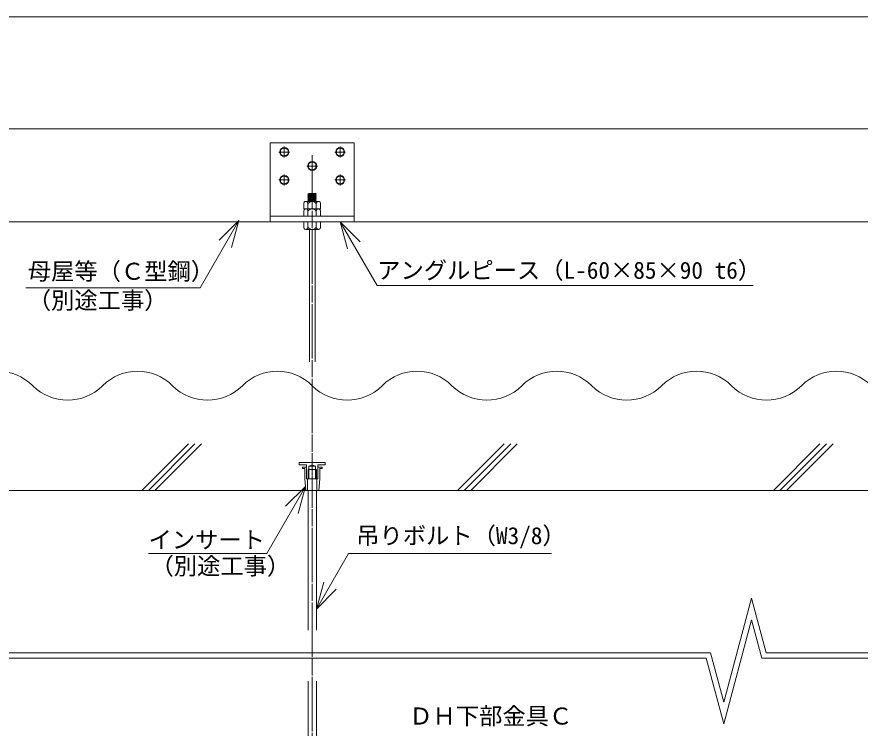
# Model space of a CAD drawing. Units: millimetres at full size, sheet at 1:10; details may follow other scales. Extents: x -2077 to 2023, y -1433 to 1417.
# Drawn here: x 410 to 1315, y -716 to 47 of the extents above; entities that cross this region are included whole.
import ezdxf
from ezdxf.enums import TextEntityAlignment as Align

# ---------------------------------------------------------------- set-up
doc = ezdxf.new("R2010")
doc.units = ezdxf.units.MM
doc.header["$LTSCALE"] = 10
doc.linetypes.add('CHAIN1', pattern=[8, 5, -1, 1, -1])
for name, color, linetype, lineweight in [('1-0_断面', 7, 'Continuous', 9), ('1-1_寸法', 7, 'Continuous', 9), ('1-2_文字', 7, 'Continuous', 9), ('F-1_レイアウト', 7, 'Continuous', 9)]:
    doc.layers.add(name, color=color, linetype=linetype, lineweight=lineweight)
doc.styles.add('ＭＳ ゴシック', font='')
doc.styles.get('ＭＳ ゴシック').set_extended_font_data('MS Gothic')

msp = doc.modelspace()

# ---------------------------------------------------------------- linework, layer by layer
at = {"layer": '1-0_断面'}
for p, q in [((-253.81, -73.19), (1689.45, -73.19)), ((682.34, -88.19), (772.34, -88.19)), ((772.34, -88.19), (772.34, -173.19)), ((691.59, -98.19), (703.11, -98.19)), ((697.35, -93.57), (693.35, -95.88)), ((693.35, -95.88), (693.35, -100.5)), ((697.35, -92.43), (697.35, -103.95)), ((701.35, -95.88), (697.35, -93.57)), ((701.35, -100.5), (701.35, -95.88)), ((751.59, -98.19), (763.11, -98.19)), ((757.35, -93.57), (753.35, -95.88)), ((753.35, -95.88), (753.35, -100.5)), ((757.35, -92.43), (757.35, -103.95)), ((761.35, -95.88), (757.35, -93.57)), ((761.35, -100.5), (761.35, -95.88)), ((693.35, -100.5), (697.35, -102.81)), ((697.35, -102.81), (701.35, -100.5)), ((727.35, -108.57), (723.35, -110.88)), ((727.35, -107.43), (727.35, -118.95)), ((731.35, -110.88), (727.35, -108.57)), ((753.35, -100.5), (757.35, -102.81)), ((757.35, -102.81), (761.35, -100.5)), ((721.59, -113.19), (733.11, -113.19)), ((723.35, -110.88), (723.35, -115.5)), ((723.35, -115.5), (727.35, -117.81)), ((727.35, -117.81), (731.35, -115.5)), ((731.35, -115.5), (731.35, -110.88)), ((697.35, -123.57), (693.35, -125.88)), ((693.35, -125.88), (693.35, -130.5)), ((697.35, -122.43), (697.35, -133.95)), ((701.35, -125.88), (697.35, -123.57)), ((701.35, -130.5), (701.35, -125.88)), ((757.35, -123.57), (753.35, -125.88)), ((753.35, -125.88), (753.35, -130.5)), ((757.35, -122.43), (757.35, -133.95)), ((761.35, -125.88), (757.35, -123.57)), ((761.35, -130.5), (761.35, -125.88)), ((691.59, -128.19), (703.11, -128.19)), ((693.35, -130.5), (697.35, -132.81)), ((697.35, -132.81), (701.35, -130.5)), ((751.59, -128.19), (763.11, -128.19)), ((753.35, -130.5), (757.35, -132.81)), ((757.35, -132.81), (761.35, -130.5)), ((722.73, -143.22), (723.53, -143.74)), ((722.73, -144.37), (723.53, -144.89)), ((730.93, -142.29), (723.53, -142.59)), ((730.93, -143.44), (723.53, -143.74)), ((730.93, -144.59), (723.53, -144.89)), ((731.73, -142.86), (730.93, -142.29)), ((731.73, -142.86), (730.93, -143.44)), ((731.73, -144.01), (730.93, -143.44)), ((731.73, -144.01), (730.93, -144.59)), ((731.73, -145.16), (730.93, -144.59)), ((718.23, -153.21), (718.23, -159.19)), ((720.48, -151.19), (733.98, -151.19)), ((722.73, -145.52), (723.53, -146.04)), ((722.73, -146.67), (723.53, -147.19)), ((722.73, -147.82), (723.53, -148.34)), ((722.73, -148.97), (723.53, -149.49)), ((722.73, -150.12), (723.53, -150.64)), ((722.73, -153.69), (722.73, -159.19)), ((722.83, -151.19), (723.53, -150.64)), ((730.93, -145.74), (723.53, -146.04)), ((730.93, -146.89), (723.53, -147.19)), ((730.93, -148.04), (723.53, -148.34)), ((730.93, -149.19), (723.53, -149.49)), ((730.93, -150.34), (723.53, -150.64)), ((731.73, -150.91), (724.76, -151.19)), ((731.73, -145.16), (730.93, -145.74)), ((731.73, -146.31), (730.93, -145.74)), ((731.73, -146.31), (730.93, -146.89)), ((731.73, -147.46), (730.93, -146.89)), ((731.73, -147.46), (730.93, -148.04)), ((731.73, -148.61), (730.93, -148.04)), ((731.73, -148.61), (730.93, -149.19)), ((731.73, -149.76), (730.93, -149.19)), ((731.73, -149.76), (730.93, -150.34)), ((731.73, -150.91), (730.93, -150.34)), ((731.73, -150.91), (731.33, -151.19)), ((731.73, -153.69), (731.73, -159.19)), ((736.23, -153.21), (736.23, -159.19)), ((718.23, -159.19), (720.48, -159.19)), ((718.23, -161.21), (718.23, -167.19)), ((720.48, -159.19), (733.98, -159.19)), ((722.73, -161.69), (722.73, -167.19)), ((731.73, -161.69), (731.73, -167.19)), ((733.98, -159.19), (736.23, -159.19)), ((736.23, -161.21), (736.23, -167.19)), ((682.34, -167.19), (772.34, -167.19)), ((718.23, -167.19), (736.23, -167.19)), ((-253.81, -173.19), (1689.45, -173.19)), ((718.23, -179.16), (718.23, -173.19)), ((722.73, -178.69), (722.73, -173.19)), ((731.73, -178.69), (731.73, -173.19)), ((736.23, -179.16), (736.23, -173.19)), ((720.48, -181.19), (733.98, -181.19)), ((724.35, -323.19), (724.35, -181.19)), ((730.35, -323.19), (730.35, -181.19)), ((713.35, -431.37), (713.35, -433.87)), ((741.35, -431.37), (713.35, -431.37)), ((713.35, -433.87), (721.35, -433.87)), ((721.35, -433.87), (721.35, -448.87)), ((723.85, -435.37), (727.35, -433.87)), ((727.35, -433.87), (730.85, -435.37)), ((733.35, -433.87), (741.35, -433.87)), ((733.35, -448.87), (733.35, -433.87)), ((741.35, -433.87), (741.35, -431.37)), ((716.85, -436.37), (716.85, -437.87)), ((716.85, -436.37), (721.35, -436.37)), ((716.85, -437.87), (719.35, -437.87)), ((719.35, -437.87), (719.35, -448.87)), ((722.85, -438.87), (722.85, -448.87)), ((722.85, -438.87), (731.85, -438.87)), ((723.85, -448.87), (723.85, -435.37)), ((723.85, -435.37), (730.85, -435.37)), ((730.85, -435.37), (730.85, -448.87)), ((731.85, -438.87), (731.85, -448.87)), ((733.35, -436.37), (737.85, -436.37)), ((735.35, -437.87), (735.35, -448.87)), ((735.35, -437.87), (737.85, -437.87)), ((737.85, -436.37), (737.85, -437.87)), ((719.35, -448.87), (720.35, -461.37)), ((721.35, -448.87), (723.85, -448.87)), ((722.35, -448.87), (722.35, -461.37)), ((723.85, -448.87), (730.85, -448.87)), ((730.85, -448.87), (733.35, -448.87)), ((732.35, -448.87), (732.35, -461.37)), ((735.35, -448.87), (734.35, -461.37)), ((-253.81, -461.37), (1689.45, -461.37)), ((722.85, -611.37), (722.85, -461.37)), ((731.85, -611.37), (731.85, -461.37)), ((722.85, -800.9), (722.85, -665.9)), ((731.85, -800.9), (731.85, -665.9))]:
    msp.add_line(p, q, dxfattribs=at)
at = {"layer": '1-0_断面', "color": 4, "linetype": 'CHAIN1'}
for p, q in [((727.35, -101.4), (727.35, -991.07)), ((727.35, -109.77), (727.35, -999.44))]:
    msp.add_line(p, q, dxfattribs=at)
at = {"layer": '1-0_断面'}
for points in [[(772.34, -173.19), (682.34, -173.19), (682.34, -88.19)], [(731.73, -142.86), (722.73, -143.22), (723.53, -142.59)], [(731.73, -144.01), (722.73, -144.37), (723.53, -143.74)], [(731.73, -145.16), (722.73, -145.52), (723.53, -144.89)], [(731.73, -146.31), (722.73, -146.67), (723.53, -146.04)], [(731.73, -147.46), (722.73, -147.82), (723.53, -147.19)], [(731.73, -148.61), (722.73, -148.97), (723.53, -148.34)], [(731.73, -149.76), (722.73, -150.12), (723.53, -149.49)]]:
    msp.add_lwpolyline(points, dxfattribs=at)
for centre in [(697.35, -98.19), (757.35, -98.19), (727.35, -113.19), (697.35, -128.19), (757.35, -128.19)]:
    msp.add_circle(centre, 4.8, dxfattribs=at)
for centre, radius, start, end in [((720.48, -153.45), 2.26, 353.97439, 173.97475), ((727.23, -156.49), 5.3, 31.89078, 148.10921), ((733.98, -153.45), 2.26, 6.02525, 186.02559), ((720.48, -161.45), 2.26, 353.97439, 173.97475), ((727.23, -164.49), 5.3, 31.89078, 148.10921), ((733.98, -161.45), 2.26, 6.02525, 186.02559), ((720.48, -178.93), 2.26, 186.02525, 6.02561), ((727.23, -175.89), 5.3, 211.89079, 328.10922), ((733.98, -178.93), 2.26, 173.97441, 353.97475)]:
    msp.add_arc(centre, radius, start, end, dxfattribs=at)
at = {"layer": '1-1_寸法'}
for p, q in [((544.41, -461.37), (594.41, -411.37)), ((551.48, -461.37), (601.48, -411.37)), ((558.55, -461.37), (608.55, -411.37)), ((883.34, -461.37), (933.34, -411.37)), ((890.41, -461.37), (940.41, -411.37)), ((897.48, -461.37), (947.48, -411.37)), ((1222.27, -461.37), (1272.27, -411.37)), ((1229.34, -461.37), (1279.34, -411.37)), ((1236.41, -461.37), (1286.41, -411.37)), ((1198.86, -576.78), (1168.96, -688.37)), ((1214.56, -635.37), (1198.86, -576.78)), ((1198.86, -599.96), (1168.96, -711.55)), ((1209.95, -641.37), (1198.86, -599.96)), ((299.95, -641.37), (1150.15, -641.37)), ((304.56, -635.37), (1154.76, -635.37)), ((1150.15, -641.37), (1168.96, -711.55)), ((1168.96, -688.37), (1154.76, -635.37)), ((1209.95, -641.37), (1689.45, -641.37)), ((1214.56, -635.37), (1689.45, -635.37))]:
    msp.add_line(p, q, dxfattribs=at)
for centre, start, end in [((389.85, -386.43), 45, 135), ((539.85, -386.43), 45, 135), ((689.85, -386.43), 45, 135), ((839.85, -386.43), 45, 135), ((989.85, -386.43), 45, 135), ((1139.85, -386.43), 45, 135), ((1289.85, -386.43), 45, 135), ((464.85, -311.43), 225, 315), ((614.85, -311.43), 225, 315), ((764.85, -311.43), 225, 315), ((914.85, -311.43), 225, 315), ((1064.85, -311.43), 225, 315), ((1214.85, -311.43), 225, 315)]:
    msp.add_arc(centre, 53.03, start, end, dxfattribs=at)
at = {"layer": '1-2_文字'}
for p, q in [((606.94, -243.81), (648.61, -171.64)), ((648.61, -171.64), (627.39, -192.85)), ((648.61, -171.64), (640.84, -200.62)), ((757.48, -173.19), (765.25, -202.17)), ((757.48, -173.19), (778.7, -194.4)), ((796.93, -241.52), (757.48, -173.19)), ((419.88, -243.81), (606.94, -243.81)), ((796.93, -241.52), (1200.78, -241.52)), ((678.44, -528.94), (720, -456.95)), ((720, -456.95), (698.79, -478.16)), ((720, -456.95), (712.24, -485.93)), ((551.61, -528.94), (678.44, -528.94)), ((766.27, -528.94), (731.85, -588.55)), ((766.27, -528.94), (984.13, -528.94)), ((731.85, -588.55), (739.62, -559.57)), ((731.85, -588.55), (753.07, -567.34))]:
    msp.add_line(p, q, dxfattribs=at)
at = {"layer": 'F-1_レイアウト'}
msp.add_lwpolyline([(-677.43, -1252.82), (-677.43, 46.81), (2022.57, 46.81)], dxfattribs=at)

# ---------------------------------------------------------------- texts
at = {"layer": '1-2_文字', "style": 'ＭＳ ゴシック'}
for s, p in [('母屋等（Ｃ型鋼）', (422.03, -240.82)), ('アングルピース（L-60×85×90 t6）', (797.09, -239.7)), ('（別途工事）', (422.03, -272.03)), ('吊りボルト（W3/8）', (774.51, -524.4)), ('インサート', (551.61, -528.86)), ('（別途工事）', (553.76, -557.08)), ('ＤＨ下部金具Ｃ', (831.45, -718))]:
    msp.add_text(s, height=18.33, dxfattribs=at).set_placement(p, align=Align.BOTTOM_LEFT)

doc.saveas('drawing.dxf')
